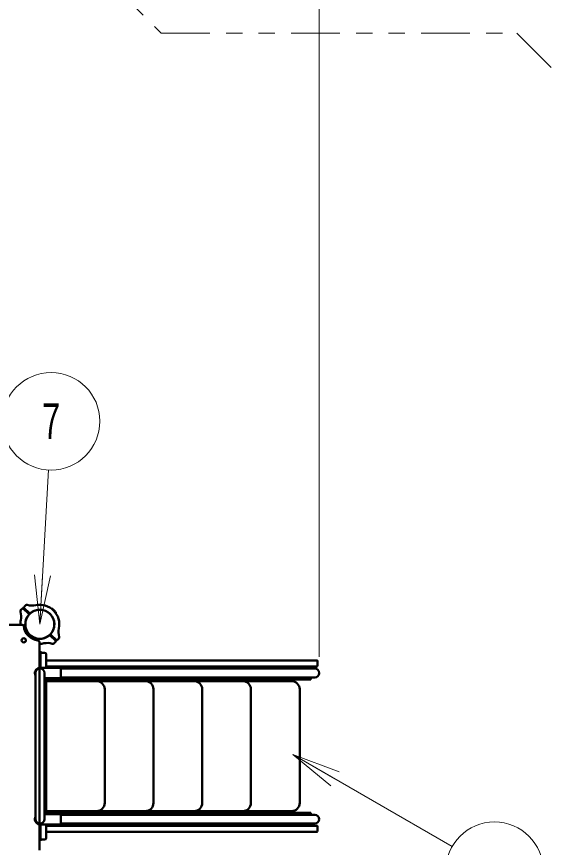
# Model space of a CAD drawing. Units: millimetres on the paper. Extents: x -385 to 0, y -594 to 267.
# Drawn here: x -219.1 to -186.2, y 165.8 to 217 of the extents above; entities that cross this region are included whole.
import ezdxf
from ezdxf.enums import TextEntityAlignment as Align

# ---------------------------------------------------------------- set-up
doc = ezdxf.new("R2010")
doc.units = ezdxf.units.MM
doc.linetypes.add('USER3', pattern=[8, 3, -1, 1, -1, 1, -1])
doc.layers.add('LY_1', color=7, linetype='Continuous', lineweight=50)
doc.styles.add('ＭＳ ゴシック', font='')
doc.styles.get('ＭＳ ゴシック').set_extended_font_data('MS Gothic')

msp = doc.modelspace()

# ---------------------------------------------------------------- linework, layer by layer
at = {"layer": 'LY_1', "lineweight": 13}
for p, q in [((-200.522, 177.569), (-200.522, 243.436)), ((-200.522, 177.569), (-200.522, 243.436)), ((-217.708, 179.581), (-217.182, 189.07)), ((-217.708, 179.581), (-218.041, 182.604)), ((-217.708, 179.581), (-217.542, 182.576)), ((-217.043, 182.549), (-217.708, 179.581)), ((-199.795, 169.62), (-202.144, 171.55)), ((-202.144, 171.55), (-199.295, 170.486)), ((-202.144, 171.55), (-199.545, 170.053)), ((-202.144, 171.55), (-192.33, 165.897))]:
    msp.add_line(p, q, dxfattribs=at)
at = {"layer": 'LY_1', "linetype": 'USER3', "lineweight": 13}
for p, q in [((-227.619, 233.342), (-210.245, 215.968)), ((-210.245, 215.968), (-188.354, 215.968)), ((-188.354, 215.968), (-164.522, 192.136))]:
    msp.add_line(p, q, dxfattribs=at)
at = {"layer": 'LY_1', "color": 140}
for p, q in [((-218.393, 180.212), (-218.726, 180.545)), ((-218.351, 180.254), (-218.684, 180.587)), ((-218.683, 180.645), (-218.568, 180.752)), ((-217.014, 180.548), (-217.012, 180.55)), ((-218.784, 180.544), (-218.891, 180.429)), ((-216.731, 180.265), (-216.729, 180.268)), ((-225.209, 179.54), (-218.801, 179.54)), ((-217.067, 178.886), (-216.734, 178.553)), ((-217.025, 178.928), (-216.692, 178.595)), ((-216.634, 178.596), (-216.535, 178.703)), ((-217.739, 172.07), (-217.739, 178.478)), ((-216.735, 178.495), (-216.842, 178.396)), ((-217.666, 177.909), (-217.73, 177.909)), ((-217.73, 176.839), (-217.73, 177.909)), ((-217.666, 176.839), (-217.666, 177.909)), ((-217.418, 177.819), (-217.598, 177.819)), ((-217.318, 177.719), (-217.318, 176.889)), ((-200.673, 176.969), (-217.318, 176.969)), ((-201.038, 176.969), (-217.318, 176.969)), ((-200.673, 177.349), (-217.258, 177.349)), ((-201.038, 176.841), (-201.038, 176.969)), ((-200.613, 177.029), (-200.613, 177.289)), ((-217.97, 172.069), (-217.97, 176.569)), ((-216.426, 176.889), (-217.666, 176.889)), ((-217.426, 172.069), (-217.426, 176.569)), ((-216.426, 176.249), (-216.426, 176.889)), ((-200.794, 176.841), (-216.426, 176.841)), ((-216.426, 176.249), (-217.426, 176.249)), ((-217.318, 176.249), (-217.318, 172.069)), ((-201.038, 176.169), (-217.318, 176.169)), ((-202.218, 176.069), (-217.318, 176.069)), ((-200.794, 176.297), (-216.426, 176.297)), ((-201.038, 176.169), (-201.038, 176.297)), ((-213.718, 172.069), (-213.718, 175.569)), ((-210.718, 172.069), (-210.718, 175.569)), ((-207.718, 172.069), (-207.718, 175.569)), ((-204.718, 172.069), (-204.718, 175.569)), ((-201.718, 172.069), (-201.718, 175.569)), ((-217.97, 172.069), (-217.97, 167.569)), ((-217.739, 172.07), (-217.739, 165.662)), ((-217.426, 172.069), (-217.426, 167.569)), ((-217.318, 167.889), (-217.318, 172.069)), ((-213.718, 172.069), (-213.718, 168.569)), ((-210.718, 172.069), (-210.718, 168.569)), ((-207.718, 172.069), (-207.718, 168.569)), ((-204.718, 172.069), (-204.718, 168.569)), ((-201.718, 172.069), (-201.718, 168.569)), ((-216.426, 167.889), (-217.426, 167.889)), ((-202.218, 168.069), (-217.318, 168.069)), ((-201.038, 167.969), (-217.318, 167.969)), ((-216.426, 167.889), (-216.426, 167.249)), ((-200.794, 167.841), (-216.426, 167.841)), ((-201.038, 167.969), (-201.038, 167.841)), ((-217.73, 167.299), (-217.73, 166.229)), ((-217.666, 167.299), (-217.666, 166.229)), ((-216.426, 167.249), (-217.666, 167.249)), ((-217.318, 166.419), (-217.318, 167.249)), ((-200.794, 167.297), (-216.426, 167.297)), ((-201.038, 167.297), (-201.038, 167.169)), ((-201.038, 167.169), (-217.318, 167.169)), ((-200.673, 167.169), (-217.318, 167.169)), ((-200.673, 166.789), (-217.258, 166.789)), ((-200.613, 167.109), (-200.613, 166.849)), ((-217.666, 166.229), (-217.73, 166.229)), ((-217.418, 166.319), (-217.598, 166.319))]:
    msp.add_line(p, q, dxfattribs=at)
at = {"layer": 'LY_1', "lineweight": 13}
for centre in [(-217.016, 192.066), (-189.731, 164.399)]:
    msp.add_circle(centre, 3, dxfattribs=at)
at = {"layer": 'LY_1', "color": 140}
for centre, radius in [((-217.709, 179.57), 0.891), ((-218.699, 178.58), 0.13)]:
    msp.add_circle(centre, radius, dxfattribs=at)
for centre, radius, start, end in [((-218.755, 180.517), 0.04, 45, 137), ((-218.656, 180.616), 0.04, 133, 225), ((-218.508, 180.671), 0.1, 72.4588, 133), ((-218.177, 181.72), 1, 252.4588, 282.2728), ((-217.709, 179.57), 1.2, 45, 102.2728), ((-216.997, 180.536), 0.02, 53.6269, 135), ((-217.709, 179.57), 1.22, 45, 53.6269), ((-218.81, 180.369), 0.1, 137, 197.5412), ((-219.859, 180.038), 1, 347.7272, 17.5412), ((-217.709, 179.57), 0.9, 139.2707, 225), ((-218.421, 180.183), 0.04, 319.2707, 45), ((-218.322, 180.282), 0.04, 225, 310.7293), ((-217.709, 179.57), 0.9, 45, 130.7293), ((-217.709, 179.57), 0.9, 319.2707, 45), ((-217.709, 179.57), 1.2, 347.7272, 45), ((-217.709, 179.57), 1.22, 36.3731, 45), ((-216.743, 180.282), 0.02, 315, 36.3731), ((-217.709, 179.57), 1.2, 167.7272, 181.4325), ((-218.801, 179.44), 0.1, 6.7872, 90), ((-217.709, 179.57), 1, 186.7872, 263.2128), ((-215.559, 179.102), 1, 167.7272, 197.5412), ((-217.709, 179.57), 0.9, 225, 310.7293), ((-217.839, 178.478), 0.1, 0, 83.2128), ((-217.096, 178.858), 0.04, 45, 130.7293), ((-216.997, 178.957), 0.04, 139.2707, 225), ((-216.763, 178.525), 0.04, 313, 45), ((-216.664, 178.624), 0.04, 225, 317), ((-216.608, 178.771), 0.1, 317, 17.5412), ((-217.709, 179.57), 1.2, 268.5675, 282.2728), ((-217.241, 177.42), 1, 72.4588, 102.2728), ((-216.91, 178.469), 0.1, 252.4588, 313), ((-217.598, 177.719), 0.1, 90, 132.8436), ((-217.418, 177.719), 0.1, 0, 90), ((-200.673, 177.289), 0.06, 0, 90), ((-200.673, 177.029), 0.06, 270, 0), ((-217.698, 176.569), 0.32, 95.7392, 211.7883), ((-217.698, 176.569), 0.272, 0, 180), ((-200.794, 176.569), 0.272, 270, 90), ((-214.218, 175.569), 0.5, 0, 90), ((-211.218, 175.569), 0.5, 0, 90), ((-208.218, 175.569), 0.5, 0, 90), ((-205.218, 175.569), 0.5, 0, 90), ((-202.218, 175.569), 0.5, 0, 90), ((-214.218, 168.569), 0.5, 270, 0), ((-211.218, 168.569), 0.5, 270, 0), ((-208.218, 168.569), 0.5, 270, 0), ((-205.218, 168.569), 0.5, 270, 0), ((-202.218, 168.569), 0.5, 270, 0), ((-200.794, 167.569), 0.272, 270, 90), ((-217.698, 167.569), 0.32, 148.2117, 264.2608), ((-217.698, 167.569), 0.272, 180, 0), ((-200.673, 167.109), 0.06, 0, 90), ((-200.673, 166.849), 0.06, 270, 0), ((-217.598, 166.419), 0.1, 227.1564, 270), ((-217.418, 166.419), 0.1, 270, 0)]:
    msp.add_arc(centre, radius, start, end, dxfattribs=at)

# ---------------------------------------------------------------- texts
at = {"layer": 'LY_1', "style": 'ＭＳ ゴシック', "width": 0.6}
msp.add_text('７', height=2.199, dxfattribs=at).set_placement((-217.016, 192.066), align=Align.MIDDLE_CENTER)

doc.saveas('drawing.dxf')
